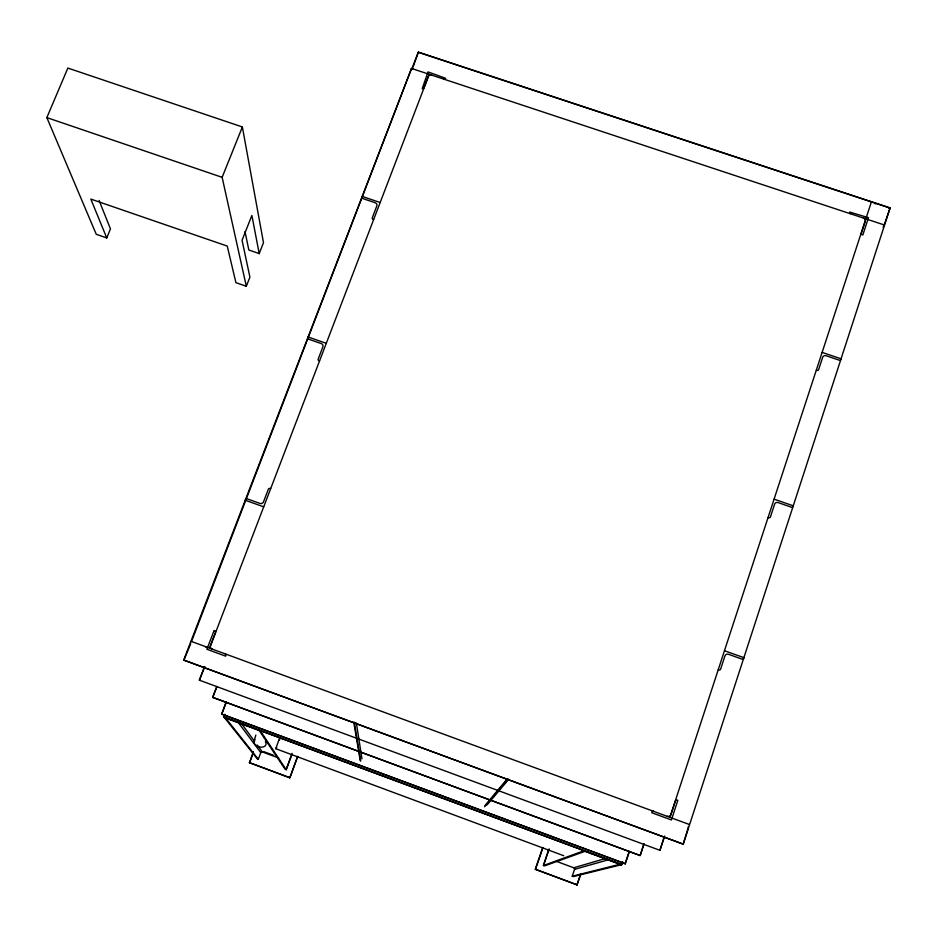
<?xml version="1.0" encoding="UTF-8"?>
<svg xmlns="http://www.w3.org/2000/svg" width="937" height="937" viewBox="0 0 937 937"><rect width="100%" height="100%" fill="white"/><g stroke="black" fill="none" stroke-linecap="round" stroke-linejoin="round"><path stroke-width="1.41" d="M411.835 69.162L411.495 68.436L884.551 225.056L883.041 227.176M413.076 66.714L418.37 52.109L890.138 207.873L683.249 844.155L183.711 660.07L411.495 68.436M412.608 68.788L412.737 67.944M688.215 827.91L688.308 826.645M254.243 740.698L255.824 735.077M279.367 740.382L279.765 739.082M688.039 828.566L683.155 844.178M226.086 702.082L221.694 714.17L625.213 863.785L628.938 852.166M663.876 837.819L659.941 850.327L664.684 836.027M669.955 817.216L871.387 201.923M622.578 861.946L621.688 864.652L224.107 717.192L225.126 714.498M625.213 863.785L629.488 851.346M643.813 844.073L640.17 855.551L644.07 843.862M622.73 862.052L621.863 864.605L573.28 876.587L572.238 876.2L574.533 869.384A1.253 1.218 61.7 0 0 573.76 867.791L556.426 861.337M542.757 847.587L535.355 869.36L577.005 884.891L580.202 875.322M577.005 884.891L580.905 873.893M535.355 869.36L542.945 847.493M543.343 865.565L548.496 850.339M584.993 851.346L544.573 865.882L543.53 865.495L549.164 848.863M278.664 757.998L262.301 751.907A1.206 1.195 -68.1 0 0 260.767 752.622L258.296 759.239L257.288 758.865L223.978 717.039L224.974 714.334M259.209 730.509L285.106 769.218L286.113 769.605L292.11 753.371M286.242 769.792L291.735 754.929M297.697 756.534L289.849 777.804L297.591 756.323M289.849 777.804L249.511 762.753L253.306 751.954M249.511 762.753L253.47 752.165M884.961 222.889L890.15 207.827M216.775 686.528L212.711 697.386L640.17 855.551L212.664 697.327L217.009 686.446M209.63 648.135L429.24 74.316M204.793 666.535L199.37 680.215L204.442 666.769M191.499 641.587L411.484 68.659M412.022 68.612L418.37 52.109M221.694 714.17L226.414 702.047M106.748 237.928L90.819 199.089L227.246 246.08L235.913 282.658L246.314 286.265L249.91 277.129L242.051 240.259L251.889 215.451L259.198 253.564L263.484 242.695L242.367 126.963L67.862 68.073L46.85 117.605L96.242 234.285L106.748 237.928L110.461 228.909L99.088 200.459M246.314 286.265L222.139 177.327L242.367 126.963M184.273 659.332L190.679 643.778M884.692 223.533L884.013 224.868M279.73 737.501L275.806 748.733L563.723 855.715M276.684 747.375L275.806 748.733M485.061 805.457L507.304 778.811M484.605 806.745L507.877 779.022M487.017 804.93L508.756 779.279M543.53 865.495L584.091 850.714M573.76 867.791L605.29 858.55M574.533 869.384L608.945 859.627M659.941 850.327L199.323 680.157M572.238 876.2L619.884 864.289M888.721 208.19L889.998 208.073L418.359 52.343M689.281 824.455L191.019 641.306M362.209 196.43L380.164 202.521M822.171 352.406L841.063 358.812M373.64 219.598L373.09 219.41A1.335 1.277 -2.7 0 1 372.294 217.782L376.803 205.999A2.682 2.53 -2.7 0 0 375.198 202.755L362.818 198.562A1.335 1.265 -3.4 0 1 362.01 196.946M816.35 370.197L816.912 370.396A1.394 1.312 23.6 0 0 818.645 369.588L822.663 357.313A2.788 2.612 23.4 0 1 826.118 355.72L839.154 360.148A1.394 1.312 23.8 0 0 840.887 359.351M46.85 117.605L222.139 177.327M259.467 253.658L248.82 249.992L245.014 231.556M308.097 336.992L326.287 343.317M774.114 499.152L793.264 505.816M319.54 360.944L318.99 360.745A1.359 1.312 -7 0 1 318.193 359.07L322.843 346.913A2.717 2.612 -6.8 0 0 321.239 343.563L308.695 339.194A1.359 1.3 -7.6 0 1 307.898 337.519M768.094 517.529L768.668 517.728A1.417 1.359 30 0 0 770.437 516.908L774.583 504.223A2.846 2.694 29.5 0 1 778.108 502.583L791.32 507.186A1.417 1.347 29.9 0 0 793.077 506.367M270.664 488.657L270.114 488.458A1.382 1.347 -15.9 0 0 268.333 489.266L263.531 501.81A2.764 2.706 -17.7 0 1 259.971 503.438L247.239 498.882A1.382 1.347 -19.4 0 0 245.459 499.69M724.477 650.746L743.884 657.669M245.248 500.229L263.695 506.847M718.257 669.721L718.843 669.932A1.452 1.394 40.1 0 0 720.635 669.088L724.922 655.982A2.905 2.776 39.2 0 1 728.506 654.295L741.905 659.086A1.452 1.394 39.3 0 0 743.697 658.242M354.678 722.509A1.429 1.417 86.8 0 1 354.327 722.427L353.753 722.216L360.253 760.774M183.711 660.07L683.249 844.155M221.565 714.006L625.401 863.738M223.978 717.039L621.863 864.605M224.435 717.613L260.474 730.977M583.681 850.866L621.196 864.781M263.929 751.708L273.475 755.257M249.336 762.566L289.732 777.628M535.542 869.29L577.239 884.844M205.332 646.706L207.709 647.725M225.688 718.082L258.296 759.239M237.448 721.396L260.767 752.622M241.828 724.032L254.63 741.46M257.183 744.938L262.301 751.907M260.217 730.591L286.113 769.605M354.327 722.427L360.71 760.949M356.365 723.013L361.963 758.829M874.842 203.669A2.752 1.054 15.4 0 1 875.533 203.856M225.032 653.792A1.417 1.394 -43.8 0 1 225.84 655.584L225.63 656.158L206.913 649.271L214.093 630.519L214.655 630.718A1.405 1.382 -39.7 0 1 215.463 632.51L210.509 645.452A2.823 2.776 -42.4 0 0 212.125 649.048M653.768 811.278A1.476 1.429 53.1 0 0 651.941 812.145L651.754 812.73L671.407 819.957L677.826 800.362L677.24 800.139A1.476 1.429 51.4 0 0 675.413 801.006L670.986 814.522A2.963 2.858 52.6 0 1 667.331 816.256M443.915 79.048A1.324 1.23 0.2 0 0 445.602 78.298L428.022 71.915L422.2 88.675A1.324 1.23 -0.7 0 0 423.899 87.926L428.279 76.483A2.647 2.46 -0.4 0 1 431.652 74.983M850.609 213.695A1.37 1.265 18.8 0 1 849.695 212.055L868.482 217.7L862.836 234.964L862.274 234.777A1.382 1.277 19.8 0 1 861.361 233.137L865.261 221.226A2.752 2.542 19.4 0 0 863.445 217.946M265.382 741.706A6.196 4.146 16 0 1 263.719 746.777A6.196 4.146 16 0 1 255.93 745.36A6.196 4.146 16 0 1 254.911 739.797"/></g></svg>
